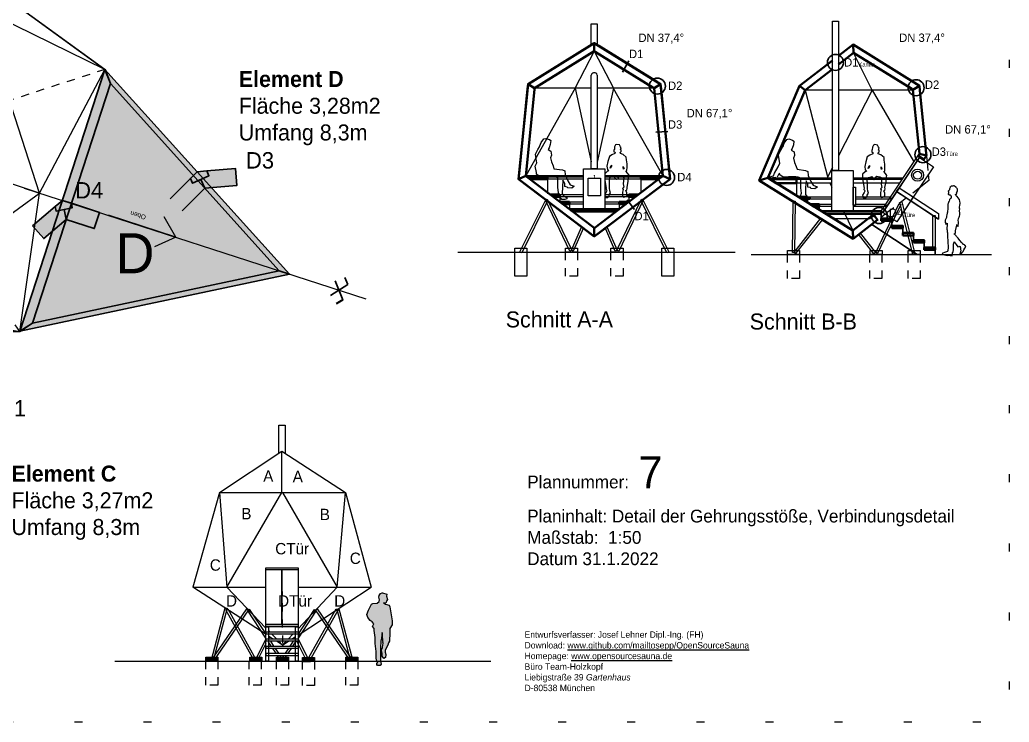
# Model space of a CAD drawing. Header units: metres. Extents: x -10.1 to 38.6, y -12.1 to 18.2.
# Drawn here: x 7.1 to 19.44, y -5.2 to 3.56 of the extents above; entities that cross this region are included whole.
import ezdxf

# ---------------------------------------------------------------- set-up
doc = ezdxf.new("R2010")
doc.units = ezdxf.units.M
doc.header["$LTSCALE"] = 0.254
for name, pattern in [('ACAD_ISO07W100', [3, 0, -3]), ('CENTER2', [28.575, 19.05, -3.175, 3.175, -3.175]), ('Dash Style-5', [0.041656, 0.013885, -0.027771])]:
    doc.linetypes.add(name, pattern=pattern)
for name, color, linetype, lineweight, true_color in [('Details', 7, 'Continuous', 25, 0x000000), ('Dimension', 7, 'Continuous', 5, 0x000000), ('Fläche ... Fläche-Beton', 7, 'Continuous', 5, 0xd5d8d8), ('Fläche ... Fläche-Holz Anischt', 7, 'Continuous', 5, 0xf9e9aa), ('Fläche ... Fläche-Holz Schnittkante', 7, 'Continuous', 25, 0xffe2b5), ('Fläche ... Fläche-Stahl', 7, 'Continuous', 5, 0xc9c5bf), ('Linie ... Line-Plankopf', 7, 'ACAD_ISO07W100', 5, 0x000000), ('Linie ... Linie-Achse', 7, 'CENTER2', 18, 0x000000), ('Linie ... Linie-Ansicht', 7, 'Continuous', 5, 0x000000), ('Linie ... Linie-Detail', 1, 'Continuous', 25, 0xff0000), ('Linie ... Linie-Holz', 7, 'Continuous', 35, 0x000000), ('Linie ... Linie-Verdeckt', 7, 'Dash Style-5', 5, 0x000000), ('None', 7, 'Continuous', 5, 0x000000), ('Text', 7, 'Continuous', 25, 0x000000)]:
    doc.layers.add(name, color=color, linetype=linetype, lineweight=lineweight, true_color=true_color)
doc.layers.add('Fläche ... Fläche-Weiss', color=7, linetype='Continuous', lineweight=25)
doc.styles.add('textstyle100', font='')
doc.styles.add('textstyle102', font='')
doc.styles.add('textstyle109', font='')
doc.styles.add('textstyle110', font='')
doc.styles.add('textstyle114', font='')
doc.styles.add('textstyle38', font='FUTURAL.TTF')
doc.styles.add('textstyle40', font='')
doc.styles.add('textstyle41', font='')
doc.styles.add('textstyle42', font='')
doc.styles.add('textstyle43', font='')
doc.styles.add('textstyle45', font='FUTURAL.TTF')
doc.styles.add('textstyle46', font='FUTURAL.TTF')
doc.styles.add('textstyle47', font='FUTURAL.TTF')
doc.styles.add('textstyle48', font='FUTURAL.TTF')
doc.styles.add('textstyle49', font='FUTURAL.TTF')
doc.styles.add('textstyle50', font='FUTURAL.TTF')
doc.styles.add('textstyle51', font='FUTURAL.TTF')
doc.styles.add('textstyle52', font='FUTURAL.TTF')
doc.styles.add('textstyle53', font='FUTURAL.TTF')
doc.styles.add('textstyle55', font='FUTURAL.TTF')
doc.styles.add('textstyle56', font='FUTURAL.TTF')
doc.styles.add('textstyle61', font='FUTURAL.TTF')
doc.styles.add('textstyle62', font='FUTURAL.TTF')
doc.styles.add('textstyle63', font='FUTURAL.TTF')
doc.styles.add('textstyle64', font='FUTURAL.TTF')
doc.styles.add('textstyle65', font='FUTURAL.TTF')
doc.styles.add('textstyle66', font='')
doc.styles.add('textstyle67', font='')
doc.styles.add('textstyle72', font='')
doc.styles.add('textstyle74', font='')
doc.styles.add('textstyle76', font='')
doc.styles.add('textstyle78', font='')
doc.styles.add('textstyle92', font='')
doc.styles.add('textstyle94', font='')
doc.styles.add('textstyle96', font='')
doc.styles.add('textstyle98', font='')
doc.styles.get('textstyle100').set_extended_font_data('Futura Lt BT')
doc.styles.get('textstyle102').set_extended_font_data('Futura Lt BT')
doc.styles.get('textstyle109').set_extended_font_data('Futura Lt BT')
doc.styles.get('textstyle110').set_extended_font_data('Futura Lt BT')
doc.styles.get('textstyle114').set_extended_font_data('Futura Lt BT')
doc.styles.get('textstyle40').set_extended_font_data('Futura Lt BT')
doc.styles.get('textstyle41').set_extended_font_data('Futura Lt BT')
doc.styles.get('textstyle42').set_extended_font_data('Futura Lt BT')
doc.styles.get('textstyle43').set_extended_font_data('Futura Lt BT')
doc.styles.get('textstyle66').set_extended_font_data('Futura Lt BT')
doc.styles.get('textstyle67').set_extended_font_data('Futura Lt BT')
doc.styles.get('textstyle72').set_extended_font_data('Futura Lt BT')
doc.styles.get('textstyle74').set_extended_font_data('Futura Lt BT')
doc.styles.get('textstyle76').set_extended_font_data('Futura Lt BT')
doc.styles.get('textstyle78').set_extended_font_data('Futura Lt BT')
doc.styles.get('textstyle92').set_extended_font_data('Futura Lt BT')
doc.styles.get('textstyle94').set_extended_font_data('Futura Lt BT')
doc.styles.get('textstyle96').set_extended_font_data('Futura Lt BT')
doc.styles.get('textstyle98').set_extended_font_data('Futura Lt BT')

# ---------------------------------------------------------------- blocks, each defined once
blk = doc.blocks.new('Plankopf A4 hoch')
at = {"layer": 'Linie ... Line-Plankopf'}
for p, q in [((0, -2.673), (7.527, -2.673)), ((0, -2.941), (7.527, -2.941)), ((0, -3.209), (7.527, -3.209)), ((0, -3.477), (7.527, -3.477)), ((0, -3.745), (7.527, -3.745)), ((0, -4.013), (7.527, -4.013)), ((0, -4.281), (7.527, -4.281)), ((0, -4.548), (7.527, -4.548)), ((0, -4.816), (7.527, -4.816))]:
    blk.add_line(p, q, dxfattribs=at)
at = {"layer": 'Linie ... Linie-Verdeckt', "char_height": 0.3, "attachment_point": 1}
for s, insert, style in [('\\H0.2;Projekttitel: \\P\\H0.499999;OpenSourceSauna\\P\\H0.3;Platten mit Gehrung', (0.022, 0.21), 'textstyle43'), ('\\H0.2;Änderungen:                                    Datum             Zeichner', (0.036, -2.325), 'textstyle41'), ('\\H0.2;Plannummer:\\~ \\H0.499999;7\\H0.2;\\PPlaninhalt: Detail der Gehrungsstöße, Verbindungsdetail\\PMaßstab: \\~1:50\\PDatum\\~31.1.2022', (0.063, -14.102), 'textstyle42'), ('\\H0.1;Entwurfsverfasser: Josef Lehner Dipl.-Ing. (FH)\\PDownload: \\c14313472;\\Lwww.github.com/mailtosepp/OpenSourceSauna\\P\\c0;\\lHomepage: \\c14313472;\\Lwww.opensourcesauna.de\\P\\c0;\\lBüro Team-Holzkopf\\PLiebigstraße 39 \\fFutura Lt BT|b0|i1|c0|p0;Gartenhaus\\P\\fFutura Lt BT|b0|i0|c0|p0;D-80538 München ', (0.021, -16.838), 'textstyle40')]:
    blk.add_mtext(s, dxfattribs=dict(at, insert=insert, style=style))
blk = doc.blocks.new('Dachaufsicht')
at = {"layer": 'Linie ... Linie-Ansicht', "color": 9, "linetype": 'Continuous', "lineweight": 5, "true_color": 0xc0c0c0}
for p, q in [((0, 2.3392), (-2.2246, 0.7228)), ((0, 2.3392), (-0.9717, 1.3374)), ((2.2247, 0.7228), (0, 2.3392)), ((0.9717, 1.3374), (0, 2.3392)), ((-0.9717, 1.3374), (-2.2246, 0.7228)), ((-0.9717, 1.3374), (-1.5722, -0.5108)), ((0.9717, 1.3374), (-0.9717, 1.3374)), ((0, 0), (-0.9717, 1.3374)), ((0, 0), (0.9717, 1.3374)), ((1.5722, -0.5109), (0.9717, 1.3374)), ((2.2247, 0.7228), (0.9717, 1.3374)), ((-1.3749, -1.8924), (-2.2246, 0.7228)), ((-2.2246, 0.7228), (-1.5722, -0.5108)), ((1.3749, -1.8924), (2.2247, 0.7228)), ((1.5722, -0.5109), (2.2247, 0.7228)), ((-1.5722, -0.5108), (0, 0)), ((1.5722, -0.5109), (0, 0)), ((0, 0), (0, -1.6531)), ((0, -1.6531), (-1.5722, -0.5108)), ((-1.5722, -0.5108), (-1.3749, -1.8924)), ((0, -1.6531), (1.5722, -0.5109)), ((1.3749, -1.8924), (1.5722, -0.5109)), ((-1.3749, -1.8924), (0, -1.6531)), ((0, -1.6531), (1.3749, -1.8924)), ((-1.3749, -1.8924), (1.3749, -1.8924))]:
    blk.add_line(p, q, dxfattribs=at)
blk.add_lwpolyline([(-2.2247, 0.7228), (0, 2.3391), (2.2247, 0.7228), (1.3749, -1.8924), (-1.3749, -1.8924)], close=True, dxfattribs=at)
at = {"layer": 'Linie ... Linie-Verdeckt', "color": 9, "linetype": 'Dash Style-5', "lineweight": 5, "true_color": 0xc0c0c0}
for p in [(0, 2.3391), (-2.2247, 0.7228), (2.2246, 0.7229), (-1.3749, -1.8924), (1.3749, -1.8924)]:
    blk.add_line(p, (0, 0), dxfattribs=at)
blk = doc.blocks.new('Abbundzeichen')
at = {"layer": 'Linie ... Linie-Achse', "linetype": 'Continuous', "lineweight": 25}
for p, q in [((-0.101, 0.083), (-0.173, 0.018)), ((-0.101, 0.083), (0.098, -0.081)), ((0.101, 0.083), (-0.098, -0.081))]:
    blk.add_line(p, q, dxfattribs=at)
at = {"layer": 'Linie ... Linie-Achse', "linetype": 'Continuous', "lineweight": 30}
blk.add_line((0.101, 0.083), (0.173, 0.018), dxfattribs=at)
blk = doc.blocks.new('Pfeil oben 2')
at = {"layer": 'None', "color": 18, "lineweight": 5, "true_color": 0x000000}
for q in [(9.7464, -3.9957), (10.207, -4.3096), (9.6498, -4.293)]:
    blk.add_line((9.533, -4.0907), q, dxfattribs=at)
at = {"layer": 'None', "color": 18, "true_color": 0x000000, "insert": (9.8416, -4.2642), "char_height": 0.04719, "attachment_point": 1, "rotation": 342.89768, "line_spacing_factor": 0.972742, "style": 'textstyle38'}
blk.add_mtext('Oben', dxfattribs=at)

msp = doc.modelspace()

# ---------------------------------------------------------------- hatches: boundary and pattern name
at = {"layer": 'Details', "linetype": 'Continuous', "lineweight": 0, "true_color": 0xffdf7f, "transparency": 33554687}
for points in [[(9.26, 1.524), (9.233, 1.583), (9.317, 1.667), (9.435, 1.678), (9.463, 1.618)], [(9.362, 1.571), (9.463, 1.618), (9.435, 1.678), (9.794, 1.709), (9.812, 1.497), (9.412, 1.462)], [(8.978, 1.328), (9.233, 1.583), (9.26, 1.524), (9.362, 1.571), (9.412, 1.462), (9.128, 1.178)], [(7.556, 1.177), (7.545, 1.233), (7.635, 1.31), (7.748, 1.273), (7.759, 1.217)], [(7.658, 1.197), (7.759, 1.217), (7.748, 1.273), (8.099, 1.159), (8.033, 0.957), (7.683, 1.071)], [(7.264, 0.994), (7.402, 0.832), (7.683, 1.071), (7.658, 1.197), (7.556, 1.177), (7.545, 1.233)]]:
    msp.add_hatch(color=41, dxfattribs=at).paths.add_polyline_path(points, flags=0)
at = {"layer": 'Fläche ... Fläche-Beton', "linetype": 'Continuous', "lineweight": 0, "true_color": 0xadadad, "transparency": 33554687}
for points in [[(9.426, -4.392), (9.576, -4.392), (9.576, -4.442), (9.426, -4.442)], [(9.974, -4.392), (10.124, -4.392), (10.124, -4.442), (9.974, -4.442)], [(10.629, -4.394), (10.779, -4.394), (10.779, -4.444), (10.629, -4.444)], [(11.172, -4.392), (11.322, -4.392), (11.322, -4.442), (11.172, -4.442)]]:
    msp.add_hatch(color=253, dxfattribs=at).paths.add_polyline_path(points, flags=0)
at = {"layer": 'Fläche ... Fläche-Beton', "linetype": 'Continuous', "lineweight": 0, "transparency": 33554687}
msp.add_hatch(color=256, dxfattribs=at).paths.add_polyline_path([(10.305, -4.392), (10.455, -4.392), (10.455, -4.442), (10.305, -4.442)], flags=0)
at = {"layer": 'Fläche ... Fläche-Holz Anischt', "transparency": 33554687}
msp.add_hatch(color=256, dxfattribs=at).paths.add_polyline_path([(7.262, -0.224), (8.235, 2.77), (10.341, 0.431)], flags=0)
at = {"layer": 'Fläche ... Fläche-Holz Schnittkante', "transparency": 33554687}
h = msp.add_hatch(color=256, dxfattribs=at)
h.paths.add_polyline_path([(8.166, 2.944), (7.104, -0.325), (7.262, -0.224), (8.235, 2.77), (8.166, 2.944)], flags=0)
h.paths.add_polyline_path([(8.166, 2.943), (10.467, 0.39), (10.341, 0.431), (8.235, 2.77), (8.167, 2.942)], flags=0)
h.paths.add_polyline_path([(10.467, 0.39), (10.341, 0.431), (7.262, -0.224), (7.105, -0.324)], flags=0)
at = {"layer": 'Fläche ... Fläche-Weiss', "true_color": 0xf2f2f2, "transparency": 33554687}
msp.add_hatch(color=7, dxfattribs=at).paths.add_polyline_path([(11.629, -3.589), (11.68, -3.606), (11.679, -3.63), (11.69, -3.672), (11.68, -3.684), (11.668, -3.715), (11.642, -3.713), (11.665, -3.728), (11.711, -3.742), (11.721, -3.764), (11.748, -3.938), (11.749, -3.989), (11.72, -4.032), (11.719, -4.086), (11.714, -4.191), (11.704, -4.214), (11.693, -4.241), (11.66, -4.304), (11.663, -4.327), (11.668, -4.357), (11.666, -4.395), (11.643, -4.406), (11.622, -4.379), (11.623, -4.358), (11.622, -4.343), (11.614, -4.308), (11.618, -4.291), (11.63, -4.272), (11.633, -4.235), (11.636, -4.22), (11.632, -4.208), (11.636, -4.201), (11.631, -4.194), (11.63, -4.116), (11.622, -4.085), (11.615, -4.152), (11.608, -4.193), (11.602, -4.276), (11.603, -4.397), (11.601, -4.442), (11.611, -4.478), (11.597, -4.494), (11.566, -4.494), (11.556, -4.484), (11.559, -4.471), (11.57, -4.454), (11.557, -4.439), (11.551, -4.403), (11.549, -4.322), (11.536, -4.219), (11.535, -4.144), (11.524, -4.059), (11.524, -4.033), (11.505, -4.01), (11.518, -3.973), (11.498, -3.949), (11.473, -3.933), (11.446, -3.897), (11.431, -3.86), (11.454, -3.804), (11.475, -3.764), (11.492, -3.73), (11.507, -3.723), (11.563, -3.715), (11.586, -3.696), (11.59, -3.675), (11.583, -3.643), (11.586, -3.623), (11.605, -3.598), (11.624, -3.589)], flags=0)

# ---------------------------------------------------------------- linework, layer by layer
at = {"layer": 'Details', "color": 18, "true_color": 0x000000}
for points in [[(9.26, 1.524), (9.233, 1.583), (9.317, 1.667), (9.435, 1.678), (9.463, 1.618)], [(9.362, 1.571), (9.463, 1.618), (9.435, 1.678), (9.794, 1.709), (9.812, 1.497), (9.412, 1.462)], [(7.556, 1.177), (7.545, 1.233), (7.635, 1.31), (7.748, 1.273), (7.759, 1.217)], [(7.658, 1.197), (7.759, 1.217), (7.748, 1.273), (8.099, 1.159), (8.033, 0.957), (7.683, 1.071)], [(7.264, 0.994), (7.402, 0.832), (7.683, 1.071), (7.658, 1.197), (7.556, 1.177), (7.545, 1.233)]]:
    msp.add_lwpolyline(points, close=True, dxfattribs=at)
msp.add_lwpolyline([(8.978, 1.328), (9.233, 1.583), (9.26, 1.524), (9.362, 1.571), (9.412, 1.462), (9.128, 1.178)], dxfattribs=at)
at = {"layer": 'Fläche ... Fläche-Beton', "linetype": 'Continuous', "lineweight": 5}
for points in [[(13.278, 0.712), (13.428, 0.712), (13.428, 0.362), (13.278, 0.362)], [(13.912, 0.712), (14.062, 0.712), (14.062, 0.662), (13.912, 0.662)], [(14.628, 0.662), (14.478, 0.662), (14.478, 0.712), (14.628, 0.712)], [(15.262, 0.362), (15.112, 0.362), (15.112, 0.712), (15.262, 0.712)], [(10.305, -4.392), (10.455, -4.392), (10.455, -4.442), (10.305, -4.442)]]:
    msp.add_lwpolyline(points, close=True, dxfattribs=at)
at = {"layer": 'Fläche ... Fläche-Beton', "color": 7, "linetype": 'Continuous', "lineweight": 5}
for points in [[(16.681, 0.683), (16.831, 0.683), (16.831, 0.633), (16.681, 0.633)], [(17.709, 0.683), (17.859, 0.683), (17.859, 0.633), (17.709, 0.633)], [(18.183, 0.683), (18.333, 0.683), (18.333, 0.633), (18.183, 0.633)], [(9.426, -4.392), (9.576, -4.392), (9.576, -4.442), (9.426, -4.442)], [(9.974, -4.392), (10.124, -4.392), (10.124, -4.442), (9.974, -4.442)], [(10.629, -4.394), (10.779, -4.394), (10.779, -4.444), (10.629, -4.444)], [(11.172, -4.392), (11.322, -4.392), (11.322, -4.442), (11.172, -4.442)]]:
    msp.add_lwpolyline(points, close=True, dxfattribs=at)
at = {"layer": 'Fläche ... Fläche-Holz Schnittkante', "flags": 128}
for points in [[(8.166, 2.944), (7.104, -0.325), (7.262, -0.224), (8.235, 2.77), (8.166, 2.944)], [(8.166, 2.943), (10.467, 0.39), (10.341, 0.431), (8.235, 2.77), (8.167, 2.942)], [(10.467, 0.39), (10.341, 0.431), (7.262, -0.224), (7.105, -0.324), (10.467, 0.39)]]:
    msp.add_lwpolyline(points, close=True, dxfattribs=at)
at = {"layer": 'Fläche ... Fläche-Stahl', "color": 18, "linetype": 'Continuous', "lineweight": 5, "true_color": 0x000000}
msp.add_line((18.094, 1.287), (18.072, 1.271), dxfattribs=at)
at = {"layer": 'Fläche ... Fläche-Stahl', "linetype": 'Continuous'}
for points in [[(13.364, 0.656), (13.342, 0.667), (13.664, 1.316), (13.686, 1.305)], [(13.989, 0.687), (13.966, 0.677), (13.659, 1.314), (13.682, 1.325)], [(14.858, 1.324), (14.88, 1.313), (14.574, 0.677), (14.551, 0.687)], [(14.854, 1.304), (14.876, 1.315), (15.198, 0.667), (15.176, 0.656)], [(14.008, 0.677), (13.985, 0.687), (14.111, 0.976), (14.134, 0.966)], [(14.405, 0.97), (14.428, 0.98), (14.555, 0.687), (14.532, 0.677)]]:
    msp.add_lwpolyline(points, close=True, dxfattribs=at)
at = {"layer": 'Fläche ... Fläche-Stahl', "linetype": 'Continuous', "lineweight": 5}
for points in [[(16.768, 0.658), (16.743, 0.658), (16.749, 1.3), (16.774, 1.3)], [(17.802, 0.648), (17.78, 0.659), (18.072, 1.271), (18.094, 1.26)], [(18.266, 0.644), (18.241, 0.638), (18.081, 1.284), (18.106, 1.29)], [(16.781, 0.645), (16.761, 0.661), (17.097, 1.087), (17.116, 1.072)], [(17.777, 0.659), (17.758, 0.643), (17.567, 0.887), (17.587, 0.902)]]:
    msp.add_lwpolyline(points, close=True, dxfattribs=at)
at = {"layer": 'Fläche ... Fläche-Weiss', "linetype": 'Continuous', "lineweight": 5}
for points in [[(17.694, 1.719), (17.684, 1.706), (17.688, 1.725), (17.699, 1.741), (17.701, 1.743), (17.701, 1.733)], [(17.852, 1.72), (17.858, 1.704), (17.851, 1.697), (17.846, 1.712), (17.848, 1.73)]]:
    msp.add_lwpolyline(points, close=True, dxfattribs=at)
at = {"layer": 'Linie ... Line-Plankopf', "flags": 128}
msp.add_lwpolyline([(-1.555, 9.647), (19.445, 9.647), (19.445, -5.203), (-1.555, -5.203)], close=True, dxfattribs=at)
at = {"layer": 'Linie ... Linie-Achse'}
msp.add_line((7.159, 1.464), (11.418, 0.081), dxfattribs=at)
at = {"layer": 'Linie ... Linie-Ansicht', "linetype": 'Continuous', "lineweight": 5}
for p, q in [((14.27, 3.172), (14.027, 2.705)), ((14.27, 3.172), (14.51, 2.71)), ((14.033, 2.71), (13.414, 1.615)), ((14.019, 2.711), (13.524, 2.71)), ((14.232, 2.71), (14.019, 2.71)), ((14.03, 2.71), (14.232, 1.79)), ((14.51, 2.71), (14.307, 1.788)), ((15.015, 2.71), (14.307, 2.71)), ((14.506, 2.71), (15.126, 1.616)), ((14.135, 1.616), (13.414, 1.617)), ((14.27, 1.619), (14.271, 1.616)), ((14.27, 1.619), (14.27, 1.616)), ((14.271, 1.616), (14.27, 1.616)), ((15.126, 1.615), (14.4, 1.616)), ((13.688, 1.573), (13.688, 1.392)), ((14.263, 1.588), (14.263, 1.588)), ((14.277, 1.588), (14.277, 1.587)), ((14.852, 1.573), (14.852, 1.407)), ((13.84, 1.352), (13.84, 1.292)), ((13.959, 1.262), (13.959, 1.202)), ((14.581, 1.262), (14.581, 1.21)), ((14.702, 1.352), (14.702, 1.292)), ((18.296, 0.633), (17.731, 1.01)), ((9.594, -2.334), (10.374, -1.822)), ((10.374, -1.822), (11.166, -2.334)), ((10.374, -2.334), (10.374, -1.822)), ((9.594, -2.334), (9.262, -3.519)), ((9.594, -2.334), (11.166, -2.334)), ((9.594, -2.334), (9.686, -3.519)), ((9.686, -3.519), (10.374, -2.334)), ((10.38, -2.334), (11.061, -3.519)), ((11.061, -3.519), (11.166, -2.334)), ((11.166, -2.334), (11.486, -3.519)), ((9.262, -3.519), (10.174, -3.519)), ((10.175, -4.11), (9.262, -3.519)), ((9.686, -3.519), (10.174, -4.027)), ((10.374, -3.519), (10.374, -3.519)), ((10.574, -3.519), (11.486, -3.519)), ((10.574, -4.115), (11.486, -3.519)), ((11.061, -3.519), (10.574, -4.036)), ((11.061, -3.519), (11.486, -3.519)), ((10.204, -4.059), (10.218, -4.073)), ((10.544, -4.068), (10.539, -4.073)), ((10.258, -4.163), (10.204, -4.128)), ((10.247, -4.103), (10.304, -4.163)), ((10.38, -4.242), (10.304, -4.193)), ((10.333, -4.193), (10.38, -4.242)), ((10.38, -4.242), (10.454, -4.193)), ((10.426, -4.193), (10.38, -4.242)), ((10.51, -4.103), (10.454, -4.163)), ((10.5, -4.163), (10.544, -4.135)), ((8.291, -4.442), (12.979, -4.442))]:
    msp.add_line(p, q, dxfattribs=at)
at = {"layer": 'Linie ... Linie-Ansicht', "color": 18, "linetype": 'Continuous', "lineweight": 5, "true_color": 0x000000}
for p, q in [((17.734, 2.687), (17.503, 3.15)), ((18.324, 2.741), (18.421, 1.781)), ((17.241, 2.687), (16.899, 2.687)), ((16.899, 2.687), (17.187, 1.575)), ((17.734, 2.687), (17.316, 2.687)), ((17.734, 2.687), (17.316, 1.867)), ((17.732, 2.691), (18.244, 2.691)), ((17.734, 2.687), (18.251, 1.8)), ((17.241, 1.72), (17.18, 1.601)), ((18.436, 1.635), (18.444, 1.556)), ((16.435, 1.59), (17.233, 1.59)), ((17.178, 1.59), (17.185, 1.575)), ((17.196, 1.575), (17.233, 1.575)), ((17.209, 1.525), (17.233, 1.475)), ((17.498, 1.59), (18.124, 1.59)), ((17.498, 1.575), (18.046, 1.575)), ((18.444, 1.556), (18.321, 1.462)), ((18.086, 1.391), (18.562, 1.074)), ((17.378, 1.173), (17.493, 0.934)), ((17.899, 1.138), (17.846, 1.098)), ((18.562, 1.146), (18.562, 1.074))]:
    msp.add_line(p, q, dxfattribs=at)
at = {"layer": 'Linie ... Linie-Ansicht'}
for p, q in [((8.235, 2.77), (8.166, 2.944)), ((12.569, 0.662), (16.028, 0.662)), ((16.226, 0.633), (19.222, 0.633)), ((10.341, 0.431), (10.467, 0.39)), ((7.262, -0.224), (7.105, -0.325))]:
    msp.add_line(p, q, dxfattribs=at)
at = {"layer": 'Linie ... Linie-Ansicht', "color": 7, "linetype": 'Continuous', "lineweight": 5}
for p, q in [((16.793, 1.525), (16.793, 1.368)), ((16.928, 1.323), (16.928, 1.284)), ((17.073, 1.233), (17.073, 1.194))]:
    msp.add_line(p, q, dxfattribs=at)
at = {"layer": 'Linie ... Linie-Ansicht', "linetype": 'Dash Style-5', "lineweight": 5}
msp.add_line((10.374, -3.519), (10.38, -4.242), dxfattribs=at)
at = {"layer": 'Linie ... Linie-Ansicht', "linetype": 'Continuous', "lineweight": 5, "flags": 128}
for points in [[(14.232, 3.249), (14.232, 3.512), (14.307, 3.512), (14.307, 3.249)], [(17.241, 3.281), (17.241, 3.545), (17.316, 3.545), (17.316, 3.281)], [(14.307, 2.873), (14.307, 1.702), (14.232, 1.702), (14.232, 2.873)], [(14.135, 1.573), (13.688, 1.573), (13.688, 1.603), (14.135, 1.603)], [(14.267, 1.603), (14.273, 1.603)], [(14.4, 1.603), (14.852, 1.603), (14.852, 1.573), (14.4, 1.573)], [(14.135, 1.352), (13.84, 1.352), (13.84, 1.382), (14.135, 1.382)], [(14.4, 1.382), (14.702, 1.382), (14.702, 1.352), (14.4, 1.352)], [(14.135, 1.262), (13.959, 1.262), (13.959, 1.292), (14.135, 1.292)], [(14.4, 1.292), (14.581, 1.292), (14.581, 1.262), (14.4, 1.262)], [(10.337, -1.847), (10.337, -1.494), (10.412, -1.494), (10.412, -1.847)], [(10.174, -4.153), (9.944, -3.806), (9.965, -3.792), (10.175, -4.11)], [(10.574, -4.108), (10.781, -3.794), (10.802, -3.807), (10.574, -4.153)], [(10.174, -4.222), (10.066, -4.436), (10.043, -4.425), (10.175, -4.163)], [(10.204, -4.128), (10.217, -4.137), (10.203, -4.163)], [(10.204, -4.153), (10.211, -4.163)], [(10.23, -4.193), (10.27, -4.253)], [(10.478, -4.253), (10.517, -4.193)], [(10.547, -4.193), (10.507, -4.254)], [(10.544, -4.163), (10.534, -4.142), (10.544, -4.135)], [(10.537, -4.163), (10.544, -4.153)], [(10.574, -4.166), (10.703, -4.421), (10.68, -4.432), (10.56, -4.193)], [(10.24, -4.253), (10.204, -4.199)], [(10.3, -4.343), (10.26, -4.283)], [(10.29, -4.283), (10.33, -4.343)], [(10.418, -4.343), (10.458, -4.283)], [(10.488, -4.283), (10.448, -4.343)], [(10.349, -4.373), (10.375, -4.412), (10.354, -4.425), (10.319, -4.373)], [(10.428, -4.373), (10.39, -4.432), (10.369, -4.418), (10.399, -4.373)]]:
    msp.add_lwpolyline(points, dxfattribs=at)
at = {"layer": 'Linie ... Linie-Ansicht', "color": 18, "linetype": 'Continuous', "lineweight": 5, "true_color": 0x000000}
for points in [[(17.241, 1.682), (17.241, 3.545), (17.316, 3.545), (17.316, 1.682)], [(17.048, 1.475), (17.02, 1.453), (16.97, 1.458), (16.965, 1.469), (16.933, 1.476), (16.933, 1.512), (16.911, 1.555), (16.904, 1.472), (16.902, 1.385), (16.928, 1.35), (16.961, 1.34), (16.96, 1.322), (16.933, 1.315), (16.895, 1.315), (16.878, 1.344), (16.858, 1.348), (16.841, 1.365), (16.856, 1.398), (16.847, 1.466), (16.845, 1.53), (16.846, 1.586), (16.813, 1.598), (16.783, 1.604), (16.694, 1.602), (16.624, 1.598), (16.582, 1.63), (16.579, 1.651), (16.567, 1.633), (16.551, 1.601), (16.558, 1.576), (16.54, 1.575), (16.529, 1.595), (16.455, 1.585), (16.443, 1.6), (16.503, 1.616), (16.517, 1.649), (16.564, 1.728), (16.583, 1.773), (16.573, 1.844), (16.569, 1.878), (16.597, 1.936), (16.617, 1.973), (16.624, 1.984), (16.638, 2.024), (16.673, 2.071), (16.697, 2.076), (16.743, 2.062), (16.758, 2.048), (16.753, 2.001), (16.739, 1.958), (16.725, 1.938), (16.761, 1.915), (16.766, 1.868), (16.754, 1.835), (16.767, 1.783), (16.787, 1.733), (16.798, 1.698), (16.905, 1.684), (16.935, 1.672), (16.938, 1.621), (16.97, 1.545), (16.999, 1.498), (17.051, 1.48)], [(17.867, 1.159), (17.846, 1.173), (18.309, 1.868), (18.33, 1.854)], [(17.233, 1.173), (17.233, 1.682), (17.498, 1.682), (17.498, 1.173)], [(18.837, 0.642), (18.855, 0.656), (18.87, 0.67), (18.88, 0.691), (18.887, 0.703), (18.888, 0.712), (18.889, 0.714), (18.892, 0.717), (18.896, 0.717), (18.905, 0.742), (18.893, 0.747), (18.892, 0.75), (18.892, 0.752), (18.886, 0.755), (18.88, 0.757), (18.872, 0.76), (18.869, 0.763), (18.868, 0.765), (18.868, 0.769), (18.866, 0.771), (18.862, 0.771), (18.854, 0.78), (18.845, 0.789), (18.839, 0.799), (18.827, 0.808), (18.807, 0.838), (18.788, 0.858), (18.783, 0.869), (18.778, 0.873), (18.773, 0.877), (18.769, 0.88), (18.767, 0.882), (18.762, 0.884), (18.763, 0.891), (18.764, 0.895), (18.77, 0.895), (18.771, 0.896), (18.772, 0.901), (18.774, 0.902), (18.774, 0.907), (18.775, 0.914), (18.775, 0.921), (18.777, 0.931), (18.789, 0.982), (18.791, 0.997), (18.791, 1.004), (18.794, 1.009), (18.798, 1.002), (18.801, 0.992), (18.806, 0.984), (18.81, 0.991), (18.81, 1), (18.813, 1.016), (18.813, 1.041), (18.809, 1.058), (18.813, 1.083), (18.819, 1.1), (18.826, 1.114), (18.829, 1.129), (18.83, 1.139), (18.83, 1.155), (18.826, 1.177), (18.823, 1.189), (18.828, 1.194), (18.826, 1.199), (18.827, 1.201), (18.827, 1.206), (18.826, 1.209), (18.826, 1.228), (18.831, 1.244), (18.831, 1.258), (18.832, 1.268), (18.833, 1.281), (18.83, 1.297), (18.823, 1.319), (18.821, 1.326), (18.796, 1.356), (18.788, 1.363), (18.785, 1.377), (18.772, 1.379), (18.783, 1.384), (18.788, 1.388), (18.787, 1.396), (18.791, 1.401), (18.791, 1.405), (18.789, 1.412), (18.796, 1.42), (18.798, 1.42), (18.799, 1.425), (18.799, 1.439), (18.799, 1.445), (18.799, 1.45), (18.795, 1.457), (18.792, 1.462), (18.788, 1.467), (18.783, 1.474), (18.78, 1.476), (18.775, 1.48), (18.761, 1.489), (18.757, 1.49), (18.751, 1.49), (18.74, 1.489), (18.733, 1.489), (18.726, 1.489), (18.725, 1.488), (18.726, 1.487), (18.726, 1.487), (18.725, 1.486), (18.72, 1.486), (18.719, 1.485), (18.715, 1.481), (18.711, 1.478), (18.706, 1.474), (18.708, 1.473), (18.707, 1.469), (18.702, 1.454), (18.699, 1.449), (18.7, 1.443), (18.684, 1.426), (18.683, 1.423), (18.683, 1.421), (18.686, 1.419), (18.688, 1.418), (18.688, 1.413), (18.688, 1.409), (18.688, 1.407), (18.688, 1.406), (18.687, 1.402), (18.688, 1.398), (18.686, 1.397), (18.684, 1.394), (18.684, 1.39), (18.685, 1.386), (18.687, 1.384), (18.693, 1.381), (18.698, 1.38), (18.701, 1.379), (18.707, 1.377), (18.712, 1.375), (18.716, 1.372), (18.717, 1.367), (18.719, 1.362), (18.721, 1.36), (18.722, 1.36), (18.719, 1.342), (18.719, 1.338), (18.714, 1.333), (18.707, 1.328), (18.701, 1.32), (18.699, 1.315), (18.695, 1.3), (18.693, 1.294), (18.687, 1.282), (18.683, 1.272), (18.681, 1.264), (18.678, 1.256), (18.679, 1.248), (18.678, 1.221), (18.68, 1.214), (18.676, 1.164), (18.672, 1.149), (18.668, 1.129), (18.661, 1.111), (18.661, 1.094), (18.658, 1.087), (18.654, 1.079), (18.647, 1.061), (18.645, 1.046), (18.645, 1.035), (18.653, 1.023), (18.657, 1.007), (18.66, 1.011), (18.667, 1.019), (18.671, 1.025), (18.671, 1.014), (18.67, 0.994), (18.667, 0.971), (18.668, 0.958), (18.668, 0.948), (18.67, 0.94), (18.671, 0.915), (18.674, 0.905), (18.674, 0.893), (18.674, 0.884), (18.675, 0.873), (18.675, 0.865), (18.676, 0.84), (18.678, 0.821), (18.679, 0.811), (18.681, 0.799), (18.681, 0.788), (18.679, 0.773), (18.682, 0.748), (18.682, 0.731), (18.683, 0.714), (18.681, 0.694), (18.68, 0.683), (18.677, 0.67), (18.664, 0.667), (18.637, 0.658), (18.616, 0.651), (18.61, 0.648), (18.608, 0.647), (18.608, 0.645), (18.611, 0.64), (18.617, 0.633), (18.654, 0.626), (18.681, 0.623), (18.699, 0.626), (18.703, 0.625), (18.707, 0.623), (18.708, 0.62), (18.732, 0.619), (18.735, 0.624), (18.736, 0.629), (18.739, 0.648), (18.739, 0.658), (18.744, 0.663), (18.75, 0.701), (18.751, 0.714), (18.751, 0.726), (18.752, 0.761), (18.752, 0.766), (18.756, 0.775), (18.759, 0.794), (18.784, 0.757), (18.804, 0.73), (18.82, 0.736), (18.829, 0.74), (18.83, 0.737), (18.83, 0.735), (18.833, 0.732), (18.834, 0.731), (18.837, 0.717), (18.839, 0.702), (18.841, 0.681), (18.832, 0.65), (18.831, 0.646), (18.832, 0.644), (18.833, 0.643), (18.835, 0.642)], [(17.498, 1.248), (17.498, 1.476), (17.526, 1.476), (17.526, 1.248)], [(18.038, 1.419), (18.074, 1.467), (18.562, 1.146), (18.562, 1.074)], [(18.039, 1.418), (18.072, 1.468), (18.248, 1.353), (18.215, 1.303)], [(18.491, 0.723), (18.491, 1.12), (18.521, 1.12), (18.521, 0.723)]]:
    msp.add_lwpolyline(points, close=True, dxfattribs=at)
at = {"layer": 'Linie ... Linie-Ansicht'}
msp.add_lwpolyline([(7.105, -0.325), (8.166, 2.944), (10.467, 0.39), (7.105, -0.325)], dxfattribs=at)
for points in [[(7.262, -0.224), (8.235, 2.77), (10.341, 0.431)], [(14.477, 1.723), (14.467, 1.71), (14.471, 1.729), (14.482, 1.745), (14.484, 1.747), (14.484, 1.737)], [(14.635, 1.724), (14.641, 1.708), (14.634, 1.701), (14.629, 1.716), (14.631, 1.734)]]:
    msp.add_lwpolyline(points, close=True, dxfattribs=at)
at = {"layer": 'Linie ... Linie-Ansicht', "linetype": 'Continuous', "lineweight": 5}
for points in [[(14.016, 1.482), (13.988, 1.46), (13.938, 1.465), (13.933, 1.476), (13.901, 1.483), (13.901, 1.519), (13.879, 1.561), (13.872, 1.479), (13.87, 1.392), (13.895, 1.356), (13.929, 1.347), (13.928, 1.329), (13.901, 1.322), (13.863, 1.322), (13.846, 1.351), (13.826, 1.355), (13.809, 1.372), (13.824, 1.404), (13.815, 1.473), (13.813, 1.537), (13.814, 1.593), (13.781, 1.605), (13.751, 1.611), (13.662, 1.609), (13.592, 1.605), (13.55, 1.637), (13.547, 1.658), (13.532, 1.735), (13.551, 1.78), (13.54, 1.851), (13.537, 1.885), (13.565, 1.943), (13.585, 1.979), (13.592, 1.991), (13.606, 2.031), (13.641, 2.078), (13.665, 2.083), (13.71, 2.068), (13.726, 2.055), (13.721, 2.008), (13.707, 1.965), (13.693, 1.944), (13.729, 1.922), (13.734, 1.875), (13.722, 1.841), (13.735, 1.79), (13.755, 1.74), (13.766, 1.705), (13.872, 1.69), (13.903, 1.679), (13.905, 1.627), (13.938, 1.552), (13.967, 1.505), (14.019, 1.487)], [(14.425, 1.429), (14.418, 1.411), (14.4, 1.379), (14.408, 1.346), (14.438, 1.346), (14.455, 1.361), (14.455, 1.379), (14.473, 1.404), (14.463, 1.429), (14.46, 1.461), (14.46, 1.519), (14.458, 1.574), (14.468, 1.599), (14.505, 1.609), (14.518, 1.611), (14.523, 1.591), (14.545, 1.576), (14.57, 1.584), (14.565, 1.606), (14.578, 1.616), (14.615, 1.609), (14.638, 1.596), (14.63, 1.516), (14.638, 1.476), (14.623, 1.456), (14.63, 1.446), (14.623, 1.414), (14.623, 1.359), (14.64, 1.351), (14.668, 1.356), (14.678, 1.369), (14.675, 1.404), (14.663, 1.434), (14.675, 1.441), (14.68, 1.459), (14.678, 1.474), (14.693, 1.544), (14.698, 1.606), (14.703, 1.626), (14.685, 1.651), (14.663, 1.674), (14.675, 1.684), (14.678, 1.724), (14.678, 1.766), (14.67, 1.814), (14.668, 1.849), (14.628, 1.881), (14.595, 1.894), (14.593, 1.909), (14.605, 1.919), (14.605, 1.939), (14.598, 1.941), (14.605, 1.964), (14.598, 1.979), (14.583, 2.001), (14.55, 2.009), (14.535, 2.001), (14.523, 1.976), (14.52, 1.946), (14.515, 1.941), (14.515, 1.916), (14.528, 1.911), (14.525, 1.894), (14.488, 1.879), (14.458, 1.856), (14.438, 1.794), (14.428, 1.736), (14.433, 1.696), (14.448, 1.676), (14.43, 1.671), (14.4, 1.639), (14.4, 1.619), (14.403, 1.559), (14.418, 1.464), (14.415, 1.451), (14.423, 1.439)], [(17.642, 1.425), (17.635, 1.407), (17.617, 1.375), (17.625, 1.342), (17.655, 1.342), (17.672, 1.357), (17.672, 1.375), (17.69, 1.4), (17.68, 1.425), (17.677, 1.457), (17.677, 1.515), (17.675, 1.57), (17.685, 1.595), (17.722, 1.605), (17.735, 1.607), (17.74, 1.587), (17.762, 1.572), (17.787, 1.58), (17.782, 1.602), (17.795, 1.612), (17.832, 1.605), (17.855, 1.592), (17.847, 1.512), (17.855, 1.472), (17.84, 1.452), (17.847, 1.442), (17.84, 1.41), (17.84, 1.355), (17.857, 1.347), (17.885, 1.352), (17.895, 1.365), (17.892, 1.4), (17.88, 1.43), (17.892, 1.437), (17.897, 1.455), (17.895, 1.47), (17.91, 1.54), (17.915, 1.602), (17.92, 1.622), (17.902, 1.647), (17.88, 1.67), (17.892, 1.68), (17.895, 1.72), (17.895, 1.762), (17.887, 1.81), (17.885, 1.845), (17.845, 1.877), (17.812, 1.89), (17.81, 1.905), (17.822, 1.915), (17.822, 1.935), (17.815, 1.937), (17.822, 1.96), (17.815, 1.975), (17.8, 1.997), (17.767, 2.005), (17.752, 1.997), (17.74, 1.972), (17.737, 1.942), (17.732, 1.937), (17.732, 1.912), (17.745, 1.907), (17.742, 1.89), (17.705, 1.875), (17.675, 1.852), (17.655, 1.79), (17.645, 1.732), (17.65, 1.692), (17.665, 1.672), (17.647, 1.667), (17.617, 1.635), (17.617, 1.615), (17.62, 1.555), (17.635, 1.46), (17.632, 1.447), (17.64, 1.435)], [(14.135, 1.702), (14.4, 1.702), (14.4, 1.202), (14.135, 1.202)], [(14.192, 1.588), (14.348, 1.588), (14.348, 1.367), (14.192, 1.367)], [(18.521, 0.633), (18.521, 0.693), (18.386, 0.693), (18.386, 0.783), (18.251, 0.783), (18.251, 0.873), (18.116, 0.873), (18.116, 0.963), (17.981, 0.963), (17.981, 1.053), (17.846, 1.053), (17.846, 1.143), (17.753, 1.143), (17.753, 1.116), (17.804, 1.065), (17.731, 1.01), (18.296, 0.633)], [(10.174, -3.275), (10.574, -3.275), (10.574, -3.983), (10.174, -3.983)], [(10.174, -3.295), (10.374, -3.295), (10.374, -3.983), (10.174, -3.983)], [(10.374, -3.295), (10.574, -3.295), (10.574, -3.983), (10.374, -3.983)], [(11.629, -3.589), (11.68, -3.606), (11.679, -3.63), (11.69, -3.672), (11.68, -3.684), (11.668, -3.715), (11.642, -3.713), (11.665, -3.728), (11.711, -3.742), (11.721, -3.764), (11.748, -3.938), (11.749, -3.989), (11.72, -4.032), (11.719, -4.086), (11.714, -4.191), (11.704, -4.214), (11.693, -4.241), (11.66, -4.304), (11.663, -4.327), (11.668, -4.357), (11.666, -4.395), (11.643, -4.406), (11.622, -4.379), (11.623, -4.358), (11.622, -4.343), (11.614, -4.308), (11.618, -4.291), (11.63, -4.272), (11.633, -4.235), (11.636, -4.22), (11.632, -4.208), (11.636, -4.201), (11.631, -4.194), (11.63, -4.116), (11.622, -4.085), (11.615, -4.152), (11.608, -4.193), (11.602, -4.276), (11.603, -4.397), (11.601, -4.442), (11.611, -4.478), (11.597, -4.494), (11.566, -4.494), (11.556, -4.484), (11.559, -4.471), (11.57, -4.454), (11.557, -4.439), (11.551, -4.403), (11.549, -4.322), (11.536, -4.219), (11.535, -4.144), (11.524, -4.059), (11.524, -4.033), (11.505, -4.01), (11.518, -3.973), (11.498, -3.949), (11.473, -3.933), (11.446, -3.897), (11.431, -3.86), (11.454, -3.804), (11.475, -3.764), (11.492, -3.73), (11.507, -3.723), (11.563, -3.715), (11.586, -3.696), (11.59, -3.675), (11.583, -3.643), (11.586, -3.623), (11.605, -3.598), (11.624, -3.589)], [(9.517, -4.431), (9.493, -4.424), (9.667, -3.775), (9.691, -3.781)], [(9.519, -4.438), (9.498, -4.424), (9.935, -3.787), (9.956, -3.801)], [(9.675, -3.799), (9.697, -3.786), (10.05, -4.419), (10.028, -4.431)], [(10.716, -4.437), (10.694, -4.425), (11.051, -3.786), (11.073, -3.799)], [(10.792, -3.801), (10.813, -3.787), (11.246, -4.419), (11.226, -4.434)], [(11.061, -3.796), (11.085, -3.789), (11.254, -4.422), (11.23, -4.428)], [(10.174, -3.983), (10.574, -3.983), (10.574, -4.013), (10.174, -4.013)], [(10.174, -4.013), (10.204, -4.013), (10.204, -4.442), (10.174, -4.442)], [(10.544, -4.013), (10.574, -4.013), (10.574, -4.442), (10.544, -4.442)], [(10.175, -4.073), (10.575, -4.073), (10.575, -4.103), (10.175, -4.103)], [(10.175, -4.163), (10.575, -4.163), (10.575, -4.193), (10.175, -4.193)], [(10.176, -4.253), (10.576, -4.253), (10.576, -4.283), (10.176, -4.283)], [(10.177, -4.343), (10.577, -4.343), (10.577, -4.373), (10.177, -4.373)]]:
    msp.add_lwpolyline(points, close=True, dxfattribs=at)
at = {"layer": 'Linie ... Linie-Ansicht', "color": 18, "linetype": 'Continuous', "lineweight": 5, "true_color": 0x000000, "flags": 128}
for points in [[(18.321, 1.462), (18.042, 1.043), (17.867, 1.159), (18.324, 1.845), (18.499, 1.729), (18.321, 1.462)], [(17.233, 1.525), (16.793, 1.525), (16.793, 1.575), (17.233, 1.575)], [(17.498, 1.575), (18.114, 1.575)], [(18.081, 1.525), (17.498, 1.525)], [(17.233, 1.323), (16.928, 1.323), (16.928, 1.353), (17.233, 1.353)], [(17.233, 1.233), (17.073, 1.233), (17.073, 1.263), (17.233, 1.263)], [(17.526, 1.263), (17.906, 1.263), (17.906, 1.233), (17.498, 1.233)], [(17.526, 1.353), (17.966, 1.353), (17.966, 1.323), (17.526, 1.323)]]:
    msp.add_lwpolyline(points, dxfattribs=at)
at = {"layer": 'Linie ... Linie-Ansicht', "color": 7, "linetype": 'Continuous', "lineweight": 5}
for points in [[(17.155, 1.143), (17.252, 1.083), (17.708, 1.083), (17.791, 1.143), (17.155, 1.143), (17.252, 1.083)], [(17.846, 1.173), (17.846, 1.083), (17.981, 1.083), (17.981, 0.993), (18.116, 0.993), (18.116, 0.903), (18.251, 0.903), (18.251, 0.813), (18.386, 0.813), (18.386, 0.723), (18.521, 0.723), (18.521, 0.633)]]:
    msp.add_lwpolyline(points, dxfattribs=at)
at = {"layer": 'Linie ... Linie-Ansicht', "color": 18, "linetype": 'Continuous', "lineweight": 5, "true_color": 0x000000}
for radius in [0.075, 0.05]:
    msp.add_circle((18.302, 1.624), radius, dxfattribs=at)
at = {"layer": 'Linie ... Linie-Ansicht'}
msp.add_ellipse((14.27, 2.873), major_axis=(-0.0375, 0), ratio=0.765441, start_param=3.141598, end_param=6.283191, dxfattribs=at)
at = {"layer": 'Linie ... Linie-Detail', "color": 1, "linetype": 'Continuous', "lineweight": 25, "true_color": 0xff0000}
for p, q in [((14.702, 3.052), (14.623, 2.909)), ((15.038, 2.161), (15.188, 2.17)), ((14.77, 1.197), (14.68, 1.317))]:
    msp.add_line(p, q, dxfattribs=at)
for centre in [(17.278, 3.032), (15.056, 2.736), (18.284, 2.716), (18.369, 1.88), (15.171, 1.596), (17.823, 1.121)]:
    msp.add_circle(centre, 0.1, dxfattribs=at)
at = {"layer": 'Linie ... Linie-Holz'}
for p, q in [((14.27, 3.272), (13.444, 2.761)), ((14.27, 3.272), (15.096, 2.761)), ((17.498, 3.253), (17.316, 3.114)), ((17.498, 3.253), (18.324, 2.741)), ((17.513, 3.157), (17.466, 3.122)), ((17.498, 3.153), (17.573, 3.106)), ((17.241, 3.056), (16.829, 2.741)), ((13.444, 2.761), (13.324, 1.576)), ((15.039, 2.725), (15.096, 2.761)), ((15.096, 2.761), (15.215, 1.576)), ((16.829, 2.741), (16.328, 1.556)), ((16.878, 2.703), (16.829, 2.741)), ((13.387, 1.604), (13.324, 1.576)), ((13.324, 1.576), (14.27, 0.859)), ((15.215, 1.576), (14.27, 0.859)), ((18.162, 1.34), (18.16, 1.338))]:
    msp.add_line(p, q, dxfattribs=at)
for points in [[(13.444, 2.761), (13.524, 2.71), (14.27, 3.172), (14.27, 3.272), (14.213, 3.237), (14.213, 3.237), (13.497, 2.793), (13.497, 2.793)], [(15.045, 2.792), (14.327, 3.237), (14.327, 3.237), (14.27, 3.272), (14.27, 3.172), (14.282, 3.165), (14.282, 3.165), (15, 2.72), (15.015, 2.71), (15.096, 2.761)], [(18.324, 2.741), (17.498, 3.253), (17.503, 3.15), (18.229, 2.7), (18.244, 2.691)], [(15.015, 2.71), (15.126, 1.615), (15.215, 1.576), (15.209, 1.639), (15.209, 1.639), (15.102, 2.701), (15.102, 2.701), (15.096, 2.761)], [(16.829, 2.741), (16.328, 1.556), (16.435, 1.59), (16.438, 1.598), (16.899, 2.687)], [(18.244, 2.691), (18.325, 1.891), (18.412, 1.869), (18.41, 1.897), (18.33, 2.682), (18.324, 2.741)], [(18.379, 1.819), (18.308, 1.866), (18.325, 1.891), (18.412, 1.869)], [(14.27, 0.966), (13.429, 1.604), (13.414, 1.615), (13.324, 1.576), (13.369, 1.542), (13.369, 1.542), (13.369, 1.542), (14.21, 0.905), (14.21, 0.905), (14.21, 0.904), (14.27, 0.859)], [(14.33, 0.905), (15.171, 1.542), (15.215, 1.576), (15.126, 1.615), (15.12, 1.61), (14.279, 0.972), (14.27, 0.966), (14.27, 0.859)], [(13.688, 1.603), (13.688, 1.573), (13.468, 1.573), (13.429, 1.604)], [(14.852, 1.603), (14.852, 1.573), (15.071, 1.573), (15.111, 1.603)], [(17.493, 0.934), (16.435, 1.59), (16.328, 1.556), (17.498, 0.83)], [(16.54, 1.525), (16.459, 1.575), (16.793, 1.575), (16.793, 1.525)], [(13.84, 1.382), (13.84, 1.352), (13.761, 1.352), (13.721, 1.382)], [(14.699, 1.382), (14.699, 1.352), (14.779, 1.352), (14.819, 1.382)], [(13.959, 1.292), (13.959, 1.262), (13.879, 1.262), (13.84, 1.292)], [(14.581, 1.292), (14.581, 1.262), (14.66, 1.262), (14.699, 1.291)], [(16.865, 1.323), (16.817, 1.353), (16.928, 1.353), (16.928, 1.323)], [(17.01, 1.233), (16.962, 1.263), (17.073, 1.263), (17.073, 1.233)], [(14.581, 1.202), (14.542, 1.172), (13.998, 1.172), (13.959, 1.202)], [(17.155, 1.143), (17.107, 1.173), (17.846, 1.173), (17.846, 1.143)], [(17.493, 0.934), (17.498, 0.83), (17.804, 1.065), (17.752, 1.133)], [(17.846, 1.053), (17.846, 1.083), (17.981, 1.083), (17.981, 1.053)], [(17.981, 0.963), (17.981, 0.993), (18.116, 0.993), (18.116, 0.963)], [(18.116, 0.873), (18.116, 0.903), (18.251, 0.903), (18.251, 0.873)], [(18.251, 0.783), (18.251, 0.813), (18.386, 0.813), (18.386, 0.783)], [(18.386, 0.693), (18.386, 0.723), (18.521, 0.723), (18.521, 0.693)]]:
    msp.add_lwpolyline(points, close=True, dxfattribs=at)
at = {"layer": 'Linie ... Linie-Holz', "flags": 128}
for points in [[(17.316, 3.007), (17.503, 3.15), (17.498, 3.253), (17.316, 3.114)], [(17.241, 3.056), (16.829, 2.741), (16.899, 2.687), (17.241, 2.949)]]:
    msp.add_lwpolyline(points, dxfattribs=at)
msp.add_lwpolyline([(13.414, 1.615), (13.523, 2.693), (13.524, 2.71), (13.444, 2.761), (13.438, 2.701), (13.331, 1.639), (13.324, 1.576)], close=True, dxfattribs=at)
at = {"layer": 'Linie ... Linie-Verdeckt'}
for p, q in [((18.421, 1.781), (18.436, 1.635)), ((18.436, 1.635), (18.436, 1.635)), ((18.321, 1.462), (17.899, 1.138))]:
    msp.add_line(p, q, dxfattribs=at)
at = {"layer": 'Linie ... Linie-Verdeckt', "linetype": 'Dash Style-5', "lineweight": 5}
for points in [[(13.912, 0.662), (14.062, 0.662), (14.062, 0.362), (13.912, 0.362)], [(14.478, 0.662), (14.628, 0.662), (14.628, 0.362), (14.478, 0.362)], [(16.681, 0.333), (16.681, 0.633), (16.831, 0.633), (16.831, 0.333)], [(17.706, 0.333), (17.706, 0.633), (17.856, 0.633), (17.856, 0.333)], [(18.183, 0.333), (18.183, 0.633), (18.333, 0.633), (18.333, 0.333)], [(9.426, -4.442), (9.576, -4.442), (9.576, -4.742), (9.426, -4.742)], [(9.965, -4.442), (10.115, -4.442), (10.115, -4.742), (9.965, -4.742)], [(10.305, -4.442), (10.455, -4.442), (10.455, -4.742), (10.305, -4.742)], [(11.172, -4.442), (11.322, -4.442), (11.322, -4.742), (11.172, -4.742)], [(10.629, -4.444), (10.779, -4.444), (10.779, -4.744), (10.629, -4.744)]]:
    msp.add_lwpolyline(points, close=True, dxfattribs=at)

# ---------------------------------------------------------------- block references
at = {"layer": 'Linie ... Line-Plankopf'}
for name, p, xscale, yscale, zscale in [('Plankopf A4 hoch', (13.383, 9.375), 0.7984581497797356, 0.7984581497797356, 0.7984581497797356), ('Dachaufsicht', (5.385, 2.04), 1.25, 1.25, 1.25)]:
    msp.add_blockref(name, p, dxfattribs=dict(at, xscale=xscale, yscale=yscale, zscale=zscale))
at = {"layer": 'Linie ... Linie-Achse', "rotation": 252}
msp.add_blockref('Abbundzeichen', (11.086, 0.189), dxfattribs=at)
at = {"layer": 'None', "color": 18, "true_color": 0x000000, "xscale": 1.25, "yscale": 1.25, "zscale": 1.25, "rotation": 180}
msp.add_blockref('Pfeil oben 2', (20.968, -4.264), dxfattribs=at)

# ---------------------------------------------------------------- texts
at = {"layer": 'Dimension', "ltscale": 3, "char_height": 0.1049, "attachment_point": 1, "line_spacing_factor": 0.972742}
for s, insert, width, style in [('DN 37,4°', (14.82, 3.391), 0.74491, 'textstyle45'), ('DN 37,4°', (18.072, 3.392), 0.74491, 'textstyle47'), ('DN 67,1°', (15.421, 2.451), 0.6639, 'textstyle46'), ('DN 67,1°', (18.645, 2.248), 0.6639, 'textstyle48')]:
    msp.add_mtext(s, dxfattribs=dict(at, insert=insert, width=width, style=style))
at = {"layer": 'Linie ... Linie-Detail', "color": 1, "true_color": 0xff0000, "attachment_point": 1, "line_spacing_factor": 0.972742}
for s, insert, char_height, rotation, style in [('D1', (14.702, 3.19), 0.1049, 0, 'textstyle51'), ('D1{\\H0.5x;\\lKamin}', (17.385, 3.085), 0.10487, 359.9743, 'textstyle64'), ('D2', (15.189, 2.793), 0.1049, 0, 'textstyle49'), ('D2', (18.393, 2.806), 0.1049, 359.9743, 'textstyle62'), ('D3', (15.188, 2.309), 0.1049, 0, 'textstyle52'), ('D3', (9.925, 1.912), 0.2049, 0, 'textstyle53'), ('D3{\\H0.5x;\\lTüre}', (18.477, 1.97), 0.10487, 359.9743, 'textstyle63'), ('D4', (15.304, 1.653), 0.1049, 0, 'textstyle50'), ('D4', (7.794, 1.538), 0.2049, 0, 'textstyle56'), ('D1', (14.77, 1.167), 0.1049, 0, 'textstyle61'), ('D4{\\H0.5x;\\lTüre}', (17.944, 1.207), 0.10487, 359.9743, 'textstyle65'), ('D1', (6.833, -1.182), 0.2049, 0, 'textstyle55')]:
    msp.add_mtext(s, dxfattribs=dict(at, insert=insert, char_height=char_height, rotation=rotation, style=style))
at = {"layer": 'Text', "char_height": 0.2, "attachment_point": 1}
for s, insert, style in [('\\fFutura Lt BT|b1|i0|c0|p0;Element D\\fFutura Lt BT|b0|i0|c0|p0;\\PFläche 3,28m2\\PUmfang 8,3m', (9.835, 2.924), 'textstyle110'), ('Schnitt A-A', (13.165, -0.076), 'textstyle66'), ('Schnitt B-B', (16.208, -0.102), 'textstyle67'), ('\\fFutura Lt BT|b1|i0|c0|p0;Element C\\fFutura Lt BT|b0|i0|c0|p0;\\PFläche 3,27m2\\PUmfang 8,3m', (7, -2), 'textstyle109')]:
    msp.add_mtext(s, dxfattribs=dict(at, insert=insert, style=style))
at = {"layer": 'Text', "color": 40, "true_color": 0xeec10d, "insert": (8.3, 0.9), "char_height": 0.5, "attachment_point": 1, "style": 'textstyle114'}
msp.add_mtext('D', dxfattribs=at)
at = {"layer": 'Text', "color": 1, "true_color": 0xff0000, "attachment_point": 1}
for s, insert, char_height, style in [('\\H0.142;A', (10.14, -2.06), 0.2121, 'textstyle72'), ('\\H0.142;A', (10.508, -2.065), 0.2121, 'textstyle74'), ('\\H0.142;B', (9.867, -2.529), 0.2121, 'textstyle76'), ('\\H0.142;B', (10.846, -2.539), 0.2121, 'textstyle78'), ('\\H0.142;C\\S^ Tür;', (10.29, -2.966), 0.21214, 'textstyle94'), ('\\H0.142;C', (11.22, -3.086), 0.2121, 'textstyle92'), ('\\H0.142;C', (9.474, -3.17), 0.2121, 'textstyle96'), ('\\H0.142;D', (9.676, -3.618), 0.2121, 'textstyle98'), ('\\H0.142;D\\S^ Tür;', (10.326, -3.618), 0.21214, 'textstyle100'), ('\\H0.142;D', (11.026, -3.618), 0.2121, 'textstyle102')]:
    msp.add_mtext(s, dxfattribs=dict(at, insert=insert, char_height=char_height, style=style))

doc.saveas('drawing.dxf')
